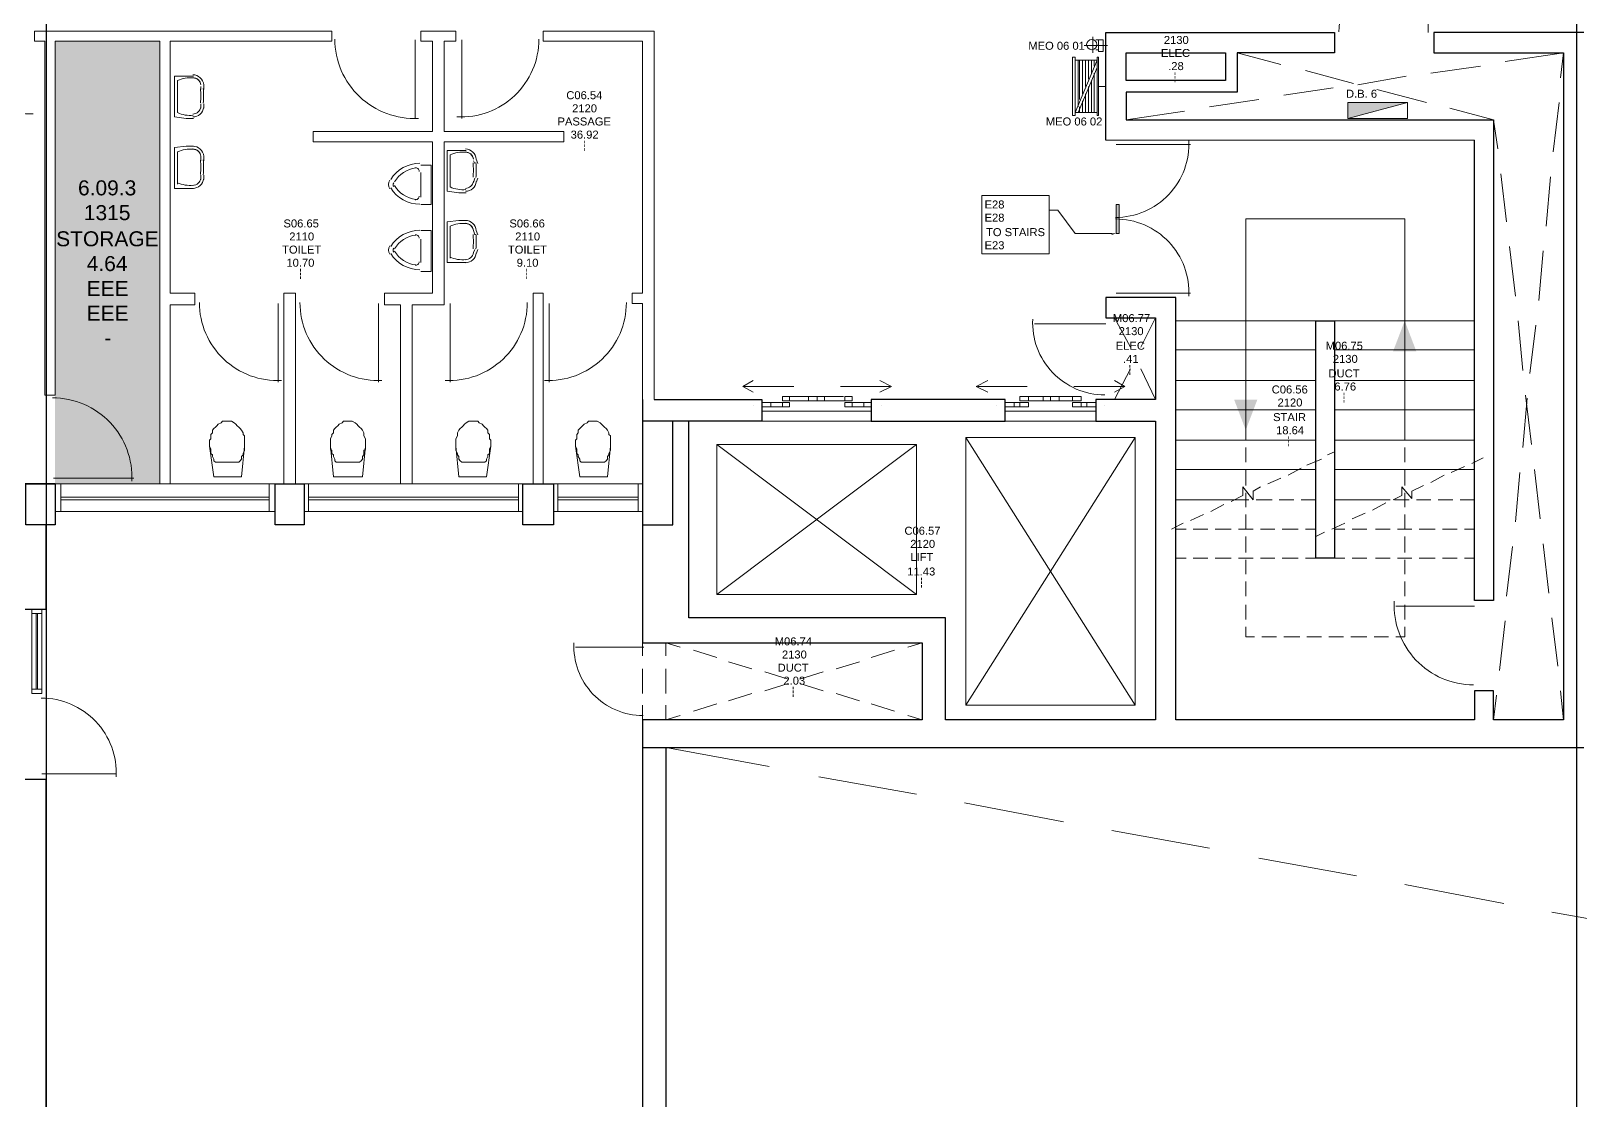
# Model space of a CAD drawing. Header units: millimetres. Extents: x -59 to 47, y 152 to 919.
# Drawn here: x -8.2 to 7.49, y 519.47 to 530.3 of the extents above; entities that cross this region are included whole.
import ezdxf

# ---------------------------------------------------------------- set-up
doc = ezdxf.new("R2010")
doc.units = ezdxf.units.MM
for name, color, linetype in [('PDF_014406$BL', 7, 'Continuous'), ('PDF_014406$BL-SAN', 7, 'Continuous'), ('PDF_014406$DR', 7, 'Continuous'), ('PDF_014406$EQ', 7, 'Continuous'), ('PDF_014406$FI', 7, 'Continuous'), ('PDF_014406$FI-DSG', 7, 'Continuous'), ('PDF_014406$PL-STAIR', 7, 'Continuous'), ('PDF_014406$WA', 7, 'Continuous'), ('PDF_014406$WA-COL', 7, 'Continuous'), ('PDF_014406$WA-EXT', 7, 'Continuous'), ('PDF_014406$WN', 7, 'Continuous'), ('PDF_Text', 7, 'Continuous')]:
    doc.layers.add(name, color=color, linetype=linetype)
doc.layers.add('PDF_014406$HL-TMP', color=7, linetype='Continuous', true_color=0x800000)
doc.styles.add('PDF ArialMT', font='arial.ttf')

msp = doc.modelspace()

# ---------------------------------------------------------------- linework, layer by layer
for p, q in [((7.447, 490.713), (7.447, 822.726)), ((-8.047, 491.044), (-8.047, 705.072))]:
    msp.add_line(p, q)
at = {"layer": 'PDF_014406$BL', "lineweight": 9}
for points in [[(4.006, 530.076), (4.448, 529.958)], [(6.721, 529.988), (7.311, 530.076), (7.281, 529.825)], [(4.699, 529.899), (5.186, 529.766)], [(5.968, 529.87), (6.47, 529.943)], [(4.478, 529.648), (4.98, 529.722)], [(5.23, 529.752), (5.717, 529.84)], [(3.726, 529.53), (4.227, 529.604)], [(5.422, 529.707), (5.924, 529.575)], [(7.266, 529.575), (7.207, 529.073)], [(2.885, 529.398), (3.475, 529.486)], [(6.16, 529.516), (6.603, 529.398), (6.647, 529.103)], [(6.735, 528.365), (6.676, 528.852)], [(7.178, 528.822), (7.134, 528.321)], [(6.824, 527.612), (6.765, 528.114)], [(7.104, 528.07), (7.06, 527.568)], [(2.767, 527.391), (2.929, 527.096)], [(3.18, 527.391), (3.032, 527.096)], [(6.898, 526.86), (6.853, 527.362)], [(7.03, 527.317), (6.971, 526.83)], [(2.929, 526.875), (2.767, 526.565)], [(3.032, 526.875), (3.18, 526.565)], [(6.942, 526.58), (6.898, 526.078)], [(6.986, 526.108), (6.927, 526.609)], [(-0.804, 526.447), (0.303, 526.447)], [(1.66, 526.447), (2.575, 526.447)], [(-0.804, 526.344), (0.303, 526.344)], [(1.66, 526.344), (2.575, 526.344)], [(6.868, 525.827), (6.824, 525.326)], [(7.075, 525.355), (7.016, 525.857)], [(-5.732, 525.709), (-7.959, 525.709)], [(-3.223, 525.709), (-5.436, 525.709)], [(-2.014, 525.709), (-2.914, 525.709)], [(-7.959, 525.429), (-5.732, 525.429)], [(-5.436, 525.429), (-3.223, 525.429)], [(-2.914, 525.429), (-2.014, 525.429)], [(6.794, 525.075), (6.735, 524.573)], [(7.163, 524.603), (7.104, 525.104)], [(-8.195, 524.44), (-8.195, 523.585)], [(-8.092, 523.585), (-8.092, 524.44)], [(6.721, 524.322), (6.662, 523.821)], [(7.252, 523.865), (7.193, 524.352)], [(-2.014, 524.101), (-2.014, 523.968)], [(-1.778, 523.968), (-1.778, 524.101), (-1.63, 524.057)], [(0.819, 524.101), (0.672, 524.057)], [(-1.497, 524.027), (-1.261, 523.953)], [(-1.143, 523.909), (-0.907, 523.835)], [(0.185, 523.909), (-0.051, 523.835)], [(0.539, 524.027), (0.303, 523.953)], [(-2.014, 523.835), (-2.014, 523.585)], [(-1.778, 523.585), (-1.778, 523.835)], [(-0.774, 523.806), (-0.538, 523.732)], [(-0.184, 523.806), (-0.42, 523.732)], [(-0.538, 523.688), (-0.774, 523.614)], [(-0.42, 523.688), (-0.184, 523.614)], [(7.311, 523.319), (7.281, 523.614)], [(-2.014, 523.467), (-2.014, 523.319)], [(-1.63, 523.363), (-1.778, 523.319), (-1.778, 523.467)], [(-1.261, 523.481), (-1.497, 523.408)], [(-0.907, 523.585), (-1.143, 523.511)], [(-0.051, 523.585), (0.185, 523.511)], [(0.303, 523.481), (0.539, 523.408)], [(6.632, 523.57), (6.603, 523.319)], [(0.672, 523.363), (0.819, 523.319)], [(-0.73, 522.847), (-1.778, 523.039)], [(0.76, 522.567), (-0.228, 522.744)], [(2.25, 522.286), (1.247, 522.478)], [(3.726, 522.021), (2.737, 522.198)], [(5.216, 521.74), (4.227, 521.917)], [(6.706, 521.46), (5.703, 521.652)], [(8.181, 521.195), (7.193, 521.372)]]:
    msp.add_lwpolyline(points, dxfattribs=at)
at = {"layer": 'PDF_014406$BL-SAN', "lineweight": 9}
for points in [[(-6.558, 529.84), (-6.632, 529.84), (-6.75, 529.84), (-6.75, 529.427), (-6.632, 529.412), (-6.558, 529.412)], [(-6.454, 529.516), (-6.454, 529.56)], [(-6.558, 529.132), (-6.632, 529.132), (-6.75, 529.117), (-6.75, 528.704), (-6.632, 528.704), (-6.558, 528.704)], [(-3.799, 529.088), (-3.873, 529.088), (-3.991, 529.088), (-3.991, 528.675), (-3.873, 528.66), (-3.799, 528.66)], [(-4.256, 528.94), (-4.153, 528.94), (-4.153, 528.542), (-4.256, 528.542)], [(-6.454, 528.793), (-6.454, 528.837)], [(-4.256, 528.616), (-4.256, 528.866)], [(-3.696, 528.763), (-3.681, 528.807)], [(-3.799, 528.38), (-3.873, 528.38), (-3.991, 528.365), (-3.991, 527.952), (-3.873, 527.952), (-3.799, 527.952)], [(-4.256, 528.276), (-4.153, 528.276), (-4.153, 527.863), (-4.256, 527.863)], [(-4.256, 527.952), (-4.256, 528.188)], [(-3.696, 528.04), (-3.681, 528.085)], [(-6.366, 526.255), (-6.351, 526.27), (-6.336, 526.285), (-6.322, 526.299), (-6.307, 526.314), (-6.277, 526.329), (-6.263, 526.344), (-6.233, 526.344), (-6.218, 526.344), (-6.189, 526.344), (-6.174, 526.344), (-6.145, 526.329), (-6.13, 526.314), (-6.115, 526.299), (-6.1, 526.285), (-6.086, 526.27), (-6.071, 526.255), (-6.056, 526.226), (-6.056, 526.211), (-6.041, 526.196), (-6.041, 526.167), (-6.041, 526.152), (-6.041, 526.137), (-6.041, 526.108), (-6.041, 526.093), (-6.071, 525.783), (-6.351, 525.783), (-6.395, 526.093), (-6.381, 526.063), (-6.381, 526.049), (-6.381, 526.019), (-6.366, 526.004), (-6.366, 525.989), (-6.351, 525.96), (-6.351, 525.945), (-6.336, 525.93), (-6.1, 525.93), (-6.086, 525.945), (-6.071, 525.96), (-6.071, 525.989), (-6.056, 526.004), (-6.056, 526.019), (-6.041, 526.049), (-6.041, 526.063), (-6.041, 526.093)], [(-6.218, 526.344), (-6.233, 526.344), (-6.263, 526.344), (-6.277, 526.329), (-6.307, 526.314), (-6.322, 526.299), (-6.336, 526.285), (-6.351, 526.27), (-6.366, 526.255), (-6.366, 526.226), (-6.381, 526.211), (-6.381, 526.196), (-6.381, 526.167), (-6.395, 526.152), (-6.395, 526.137), (-6.395, 526.108), (-6.395, 526.093)], [(-5.141, 526.255), (-5.127, 526.27), (-5.112, 526.285), (-5.097, 526.299), (-5.082, 526.314), (-5.053, 526.329), (-5.038, 526.344), (-5.009, 526.344), (-4.994, 526.344), (-4.964, 526.344), (-4.95, 526.344), (-4.92, 526.329), (-4.905, 526.314), (-4.891, 526.299), (-4.876, 526.285), (-4.861, 526.27), (-4.846, 526.255), (-4.832, 526.226), (-4.832, 526.211), (-4.832, 526.196), (-4.817, 526.167), (-4.817, 526.152), (-4.817, 526.137), (-4.817, 526.108), (-4.817, 526.093), (-4.846, 525.783), (-5.141, 525.783), (-5.171, 526.093), (-5.171, 526.063), (-5.156, 526.049), (-5.156, 526.019), (-5.141, 526.004), (-5.141, 525.989), (-5.127, 525.96), (-5.127, 525.945), (-5.112, 525.93), (-4.876, 525.93), (-4.861, 525.945), (-4.846, 525.96), (-4.846, 525.989), (-4.832, 526.004), (-4.832, 526.019), (-4.832, 526.049), (-4.817, 526.063), (-4.817, 526.093)], [(-4.994, 526.344), (-5.009, 526.344), (-5.038, 526.344), (-5.053, 526.329), (-5.082, 526.314), (-5.097, 526.299), (-5.112, 526.285), (-5.127, 526.27), (-5.141, 526.255), (-5.141, 526.226), (-5.156, 526.211), (-5.156, 526.196), (-5.171, 526.167), (-5.171, 526.152), (-5.171, 526.137), (-5.171, 526.108), (-5.171, 526.093)], [(-3.873, 526.255), (-3.858, 526.27), (-3.843, 526.285), (-3.828, 526.299), (-3.814, 526.314), (-3.799, 526.329), (-3.769, 526.344), (-3.755, 526.344), (-3.725, 526.344), (-3.71, 526.344), (-3.681, 526.344), (-3.666, 526.329), (-3.637, 526.314), (-3.622, 526.299), (-3.607, 526.285), (-3.592, 526.27), (-3.578, 526.255), (-3.578, 526.226), (-3.563, 526.211), (-3.563, 526.196), (-3.563, 526.167), (-3.548, 526.152), (-3.548, 526.137), (-3.548, 526.108), (-3.548, 526.093), (-3.592, 525.783), (-3.873, 525.783), (-3.902, 526.093), (-3.902, 526.063), (-3.902, 526.049), (-3.887, 526.019), (-3.887, 526.004), (-3.873, 525.989), (-3.873, 525.96), (-3.858, 525.945), (-3.843, 525.93), (-3.607, 525.93), (-3.592, 525.945), (-3.592, 525.96), (-3.578, 525.989), (-3.578, 526.004), (-3.563, 526.019), (-3.563, 526.049), (-3.563, 526.063), (-3.548, 526.093)], [(-3.725, 526.344), (-3.755, 526.344), (-3.769, 526.344), (-3.799, 526.329), (-3.814, 526.314), (-3.828, 526.299), (-3.843, 526.285), (-3.858, 526.27), (-3.873, 526.255), (-3.887, 526.226), (-3.887, 526.211), (-3.887, 526.196), (-3.902, 526.167), (-3.902, 526.152), (-3.902, 526.137), (-3.902, 526.108), (-3.902, 526.093)], [(-2.663, 526.255), (-2.648, 526.27), (-2.633, 526.285), (-2.619, 526.299), (-2.604, 526.314), (-2.574, 526.329), (-2.56, 526.344), (-2.53, 526.344), (-2.515, 526.344), (-2.486, 526.344), (-2.471, 526.344), (-2.441, 526.329), (-2.427, 526.314), (-2.412, 526.299), (-2.397, 526.285), (-2.382, 526.27), (-2.368, 526.255), (-2.353, 526.226), (-2.353, 526.211), (-2.338, 526.196), (-2.338, 526.167), (-2.338, 526.152), (-2.338, 526.137), (-2.338, 526.108), (-2.338, 526.093), (-2.368, 525.783), (-2.648, 525.783), (-2.692, 526.093), (-2.678, 526.063), (-2.678, 526.049), (-2.678, 526.019), (-2.663, 526.004), (-2.663, 525.989), (-2.648, 525.96), (-2.648, 525.945), (-2.633, 525.93), (-2.397, 525.93), (-2.382, 525.945), (-2.368, 525.96), (-2.368, 525.989), (-2.353, 526.004), (-2.353, 526.019), (-2.338, 526.049), (-2.338, 526.063), (-2.338, 526.093)], [(-2.515, 526.344), (-2.53, 526.344), (-2.56, 526.344), (-2.574, 526.329), (-2.604, 526.314), (-2.619, 526.299), (-2.633, 526.285), (-2.648, 526.27), (-2.663, 526.255), (-2.663, 526.226), (-2.678, 526.211), (-2.678, 526.196), (-2.678, 526.167), (-2.692, 526.152), (-2.692, 526.137), (-2.692, 526.108), (-2.692, 526.093)]]:
    msp.add_lwpolyline(points, dxfattribs=at)
for points in [[(-6.56, 529.444, -0.131953), (-6.72, 529.471), (-6.72, 529.796, -0.130994), (-6.561, 529.824, -0.38487), (-6.484, 529.753, 0.38487), (-6.565, 529.825)], [(-6.454, 529.707), (-6.454, 529.752, 0.384837), (-6.565, 529.855)], [(-6.72, 528.748), (-6.72, 529.073, -0.130994), (-6.561, 529.101, -0.38487), (-6.484, 529.03, 0.38487), (-6.565, 529.103)], [(-6.454, 528.984), (-6.454, 529.029, 0.384837), (-6.565, 529.132)], [(-3.681, 528.955), (-3.696, 528.999, 0.384837), (-3.806, 529.103)], [(-3.801, 528.691, -0.131953), (-3.961, 528.719), (-3.961, 529.044, -0.130994), (-3.802, 529.071, -0.38487), (-3.725, 529, 0.38487), (-3.806, 529.073)], [(-3.961, 527.996), (-3.961, 528.321, -0.130994), (-3.802, 528.348, -0.38487), (-3.725, 528.277, 0.38487), (-3.806, 528.35)], [(-3.681, 528.232), (-3.696, 528.276, 0.384837), (-3.806, 528.38)]]:
    msp.add_lwpolyline(points, format="xyb", dxfattribs=at)
for points in [[(-6.487, 529.569, 0.047544), (-6.487, 529.713, -0.047544)], [(-6.565, 529.457, 0.384818), (-6.484, 529.53, -0.384818)], [(-6.487, 528.846, 0.047544), (-6.487, 528.99, -0.047544)], [(-3.728, 528.816, 0.047544), (-3.728, 528.961, -0.047544)], [(-6.565, 528.734, 0.384818), (-6.484, 528.807, -0.384818)], [(-3.806, 528.704, 0.384818), (-3.725, 528.777, -0.384818)], [(-3.728, 528.093, 0.047544), (-3.728, 528.238, -0.047544)], [(-3.806, 527.981, 0.384818), (-3.725, 528.054, -0.384818)]]:
    msp.add_lwpolyline(points, format="xyb", close=True, dxfattribs=at)
for points in [[(-6.484, 529.737), (-6.484, 529.707)], [(-6.484, 529.56), (-6.484, 529.516)], [(-6.484, 529.029), (-6.484, 528.984)], [(-3.725, 528.984), (-3.71, 528.955)], [(-6.484, 528.837), (-6.484, 528.793)], [(-3.71, 528.807), (-3.725, 528.763)], [(-3.725, 528.276), (-3.71, 528.232)], [(-3.71, 528.085), (-3.725, 528.055)]]:
    msp.add_lwpolyline(points, close=True, dxfattribs=at)
for centre, radius, start, end in [((-7.247, 529.641), 0.792, 354.5418, 5.4582), ((-6.565, 529.538), 0.111, 270.0225, 354.194), ((-7.247, 528.918), 0.792, 354.5418, 5.4582), ((-4.267, 528.611), 0.347, 90, 148.1067), ((-4.488, 528.889), 0.792, 354.5418, 5.4582), ((-6.565, 528.815), 0.111, 270.0225, 354.194), ((-4.503, 528.743), 0.0811, 148.1067, 211.8933), ((-4.267, 528.611), 0.302, 97.5256, 148.1068), ((-4.311, 528.876), 0.0369, 359.9999, 97.0591), ((-3.806, 528.785), 0.111, 270.0225, 354.194), ((-6.595, 529.049), 0.315, 246.1945, 276.2623), ((-4.267, 528.891), 0.347, 211.8933, 270), ((-4.5, 528.741), 0.0369, 148.0938, 211.9062), ((-4.267, 528.891), 0.302, 211.8932, 262.4744), ((-4.311, 528.625), 0.0369, 262.9409, 0.0001), ((-4.267, 527.932), 0.347, 90, 148.1067), ((-4.267, 527.932), 0.302, 97.5256, 148.1068), ((-4.311, 528.198), 0.0369, 359.9999, 97.0591), ((-4.488, 528.166), 0.792, 354.5418, 5.4582), ((-4.503, 528.079), 0.0811, 148.1067, 211.8933), ((-4.267, 528.227), 0.347, 211.8933, 270), ((-4.5, 528.077), 0.0369, 148.0938, 211.9062), ((-4.267, 528.227), 0.302, 211.8932, 262.4744), ((-3.836, 528.296), 0.315, 246.1945, 276.2623), ((-3.806, 528.062), 0.111, 270.0225, 354.194), ((-4.311, 527.961), 0.0369, 262.9409, 0.0001)]:
    msp.add_arc(centre, radius, start, end, dxfattribs=at)
at = {"layer": 'PDF_014406$DR', "lineweight": 0}
for points in [[(5.939, 530.283), (5.939, 531.168), (5.939, 530.283)], [(-4.315, 530.209), (-4.315, 529.412), (-4.315, 530.209)], [(-3.843, 530.209), (-3.843, 529.412), (-3.843, 530.209)], [(2.781, 529.147), (3.534, 529.147), (2.781, 529.147)], [(-5.702, 527.539), (-5.702, 526.742), (-5.702, 527.539)], [(-4.684, 527.539), (-4.684, 526.742), (-4.684, 527.539)], [(-3.961, 527.539), (-3.961, 526.742), (-3.961, 527.539)], [(-2.958, 527.539), (-2.958, 526.742), (-2.958, 527.539)], [(2.781, 527.642), (3.534, 527.642), (2.781, 527.642)], [(2.678, 527.332), (1.955, 527.332), (2.678, 527.332)], [(-0.996, 526.698), (-0.892, 526.757)], [(0.391, 526.639), (0.509, 526.698), (0.391, 526.757)], [(1.483, 526.639), (1.365, 526.698), (1.483, 526.757)], [(2.87, 526.698), (2.767, 526.757)], [(-0.892, 526.639), (-0.996, 526.698), (-0.479, 526.698)], [(-0.524, 526.594), (-0.332, 526.594)], [(0.022, 526.594), (-0.169, 526.594)], [(0.495, 526.698), (-0.007, 526.698)], [(1.38, 526.698), (1.881, 526.698)], [(1.896, 526.594), (2.044, 526.594)], [(2.339, 526.594), (2.206, 526.594)], [(2.767, 526.639), (2.87, 526.698), (2.353, 526.698)], [(-0.892, 526.506), (-0.892, 526.506)], [(-0.597, 526.535), (-0.715, 526.535)], [(-0.715, 526.491), (-0.597, 526.491)], [(-0.332, 526.55), (-0.524, 526.55)], [(-0.169, 526.55), (0.037, 526.55)], [(0.111, 526.535), (0.229, 526.535)], [(0.229, 526.491), (0.111, 526.491)], [(0.406, 526.506), (0.406, 526.506)], [(1.572, 526.506), (1.572, 526.506)], [(1.808, 526.535), (1.749, 526.535)], [(1.749, 526.491), (1.808, 526.491)], [(2.044, 526.55), (1.896, 526.55)], [(2.206, 526.55), (2.339, 526.55)], [(2.427, 526.535), (2.486, 526.535)], [(2.486, 526.491), (2.427, 526.491)], [(2.663, 526.506), (2.663, 526.506)], [(-7.974, 525.768), (-7.163, 525.768), (-7.974, 525.768)], [(6.411, 524.47), (5.614, 524.47), (6.411, 524.47)], [(-1.999, 524.057), (-2.692, 524.057), (-1.999, 524.057)], [(-8.092, 522.773), (-7.34, 522.773), (-8.092, 522.773)]]:
    msp.add_lwpolyline(points, dxfattribs=at)
msp.add_lwpolyline([(-9.78, 529.46, 0.429403), (-8.981, 530.219, 0.429403), (-8.182, 529.46)], format="xyb", dxfattribs=at)
for points in [[(-0.597, 526.55), (-0.524, 526.55), (-0.524, 526.594), (-0.597, 526.594)], [(-0.332, 526.55), (-0.243, 526.55), (-0.243, 526.594), (-0.332, 526.594)], [(-0.169, 526.55), (-0.243, 526.55), (-0.243, 526.594), (-0.169, 526.594)], [(0.111, 526.55), (0.037, 526.55), (0.037, 526.594), (0.111, 526.594)], [(1.808, 526.55), (1.896, 526.55), (1.896, 526.594), (1.808, 526.594)], [(2.044, 526.55), (2.117, 526.55), (2.117, 526.594), (2.044, 526.594)], [(2.206, 526.55), (2.117, 526.55), (2.117, 526.594), (2.206, 526.594)], [(2.427, 526.55), (2.339, 526.55), (2.339, 526.594), (2.427, 526.594)], [(-0.804, 526.491), (-0.715, 526.491), (-0.715, 526.535), (-0.804, 526.535)], [(-0.597, 526.491), (-0.524, 526.491), (-0.524, 526.535), (-0.597, 526.535)], [(0.111, 526.491), (0.037, 526.491), (0.037, 526.535), (0.111, 526.535)], [(0.303, 526.491), (0.229, 526.491), (0.229, 526.535), (0.303, 526.535)], [(1.66, 526.491), (1.749, 526.491), (1.749, 526.535), (1.66, 526.535)], [(1.808, 526.491), (1.896, 526.491), (1.896, 526.535), (1.808, 526.535)], [(2.427, 526.491), (2.339, 526.491), (2.339, 526.535), (2.427, 526.535)], [(2.575, 526.491), (2.486, 526.491), (2.486, 526.535), (2.575, 526.535)]]:
    msp.add_lwpolyline(points, close=True, dxfattribs=at)
for centre, radius, start, end in [((5.931, 530.29), 0.893, 87.0438, 180.0001), ((-4.323, 530.216), 0.804, 180.0001, 272.9558), ((-3.85, 530.216), 0.789, 267.0449, 0.0002), ((2.774, 529.154), 0.745, 270.0001, 2.9562), ((2.774, 527.649), 0.745, 357.0438, 89.9999), ((-5.709, 527.546), 0.789, 179.9998, 272.9551), ((-4.691, 527.546), 0.789, 179.9998, 272.9551), ((-3.968, 527.546), 0.789, 267.0449, 0.0002), ((-2.965, 527.546), 0.789, 267.0449, 0.0002), ((2.667, 527.342), 0.73, 177.0447, 270), ((-7.985, 525.778), 0.804, 357.0447, 90), ((6.4, 524.479), 0.804, 177.0447, 270), ((-2.006, 524.064), 0.701, 177.0446, 270.0006), ((-8.099, 522.781), 0.76, 357.0441, 90)]:
    msp.add_arc(centre, radius, start, end, dxfattribs=at)
at = {"layer": 'PDF_014406$EQ', "lineweight": 9}
for points in [[(5.127, 529.412), (5.732, 529.575)], [(0.76, 526.108), (-1.261, 524.588)], [(-1.261, 526.108), (0.76, 524.588)], [(1.262, 526.181), (2.973, 523.467)], [(2.973, 526.181), (1.262, 523.467)]]:
    msp.add_lwpolyline(points, dxfattribs=at)
for points in [[(5.732, 529.575), (5.127, 529.575), (5.127, 529.412), (5.732, 529.412)], [(-1.261, 526.108), (0.76, 526.108), (0.76, 524.588), (-1.261, 524.588)], [(1.262, 523.467), (2.973, 523.467), (2.973, 526.181), (1.262, 526.181)]]:
    msp.add_lwpolyline(points, close=True, dxfattribs=at)
at = {"layer": 'PDF_014406$EQ', "transparency": 33554559}
msp.add_solid([(5.127, 529.575), (5.732, 529.575), (5.127, 529.412)], dxfattribs=at)
at = {"layer": 'PDF_014406$FI', "lineweight": 9}
for points in [[(2.545, 530.239), (2.545, 530.076)], [(2.604, 530.209), (2.575, 530.209)], [(2.693, 530.15), (2.457, 530.15)], [(2.604, 530.106), (2.575, 530.106)], [(2.59, 529.471), (2.368, 529.471), (2.368, 530.003), (2.59, 530.003), (2.368, 529.471)], [(2.398, 530.003), (2.398, 529.53)], [(2.59, 529.929), (2.398, 529.471)], [(2.412, 529.604), (2.412, 530.003)], [(2.442, 530.003), (2.442, 529.663)], [(2.471, 529.737), (2.471, 530.003)], [(2.501, 530.003), (2.501, 529.811)], [(2.531, 529.87), (2.531, 530.003)], [(2.56, 530.003), (2.56, 529.943)], [(2.501, 529.737), (2.501, 529.471)], [(2.531, 529.471), (2.531, 529.796)], [(2.56, 529.87), (2.56, 529.471)], [(2.604, 529.737), (2.678, 529.737)], [(2.442, 529.589), (2.442, 529.471)], [(2.471, 529.471), (2.471, 529.663)], [(2.412, 529.471), (2.412, 529.53)]]:
    msp.add_lwpolyline(points, dxfattribs=at)
for points in [[(2.649, 530.209), (2.649, 530.091), (2.604, 530.091), (2.604, 530.209)], [(2.339, 530.032), (2.368, 530.032), (2.368, 529.442), (2.339, 529.442)], [(2.604, 530.032), (2.604, 529.442), (2.59, 529.442), (2.59, 529.471), (2.59, 530.003), (2.59, 530.032)]]:
    msp.add_lwpolyline(points, close=True, dxfattribs=at)
msp.add_circle((2.535, 530.16), 0.0516, dxfattribs=at)
at = {"layer": 'PDF_014406$FI-DSG', "lineweight": 9}
for points in [[(1.424, 528.63), (2.103, 528.63), (2.103, 528.04), (1.424, 528.04)], [(2.781, 528.247), (2.781, 528.542), (2.811, 528.542), (2.811, 528.247)]]:
    msp.add_lwpolyline(points, close=True, dxfattribs=at)
msp.add_lwpolyline([(2.737, 528.247), (2.368, 528.247), (2.191, 528.483), (2.103, 528.483)], dxfattribs=at)
at = {"layer": 'PDF_014406$FI-DSG', "transparency": 33554559}
for points in [[(2.811, 528.542), (2.781, 528.542), (2.811, 528.247)], [(2.781, 528.542), (2.811, 528.247), (2.781, 528.247)], [(2.737, 528.247), (2.781, 528.247), (2.737, 528.232)]]:
    msp.add_solid(points, dxfattribs=at)
at = {"layer": 'PDF_014406$HL-TMP', "transparency": 33554559}
for points in [[(-6.897, 530.194), (-7.959, 530.194), (-6.897, 525.709)], [(-7.959, 530.194), (-6.897, 525.709), (-7.959, 525.709)]]:
    msp.add_solid(points, dxfattribs=at)
at = {"layer": 'PDF_014406$PL-STAIR', "lineweight": 9}
for points in [[(2.678, 529.191), (6.411, 529.191)], [(4.094, 526.152), (4.094, 526.255), (4.094, 527.362), (4.094, 528.394), (5.703, 528.394), (5.703, 527.362), (5.703, 526.255), (5.703, 526.152)], [(3.386, 527.362), (4.803, 527.362)], [(4.994, 527.362), (6.411, 527.362)], [(3.386, 527.067), (4.803, 527.067)], [(4.994, 527.067), (6.411, 527.067)], [(3.386, 526.757), (4.803, 526.757)], [(4.994, 526.757), (6.411, 526.757)], [(3.386, 526.462), (4.803, 526.462)], [(4.994, 526.462), (6.411, 526.462)], [(3.386, 526.152), (4.803, 526.152)], [(4.994, 526.152), (6.411, 526.152)], [(4.094, 526.078), (4.094, 525.93)], [(4.862, 525.96), (4.714, 525.901)], [(4.994, 526.034), (4.921, 526.004)], [(5.703, 525.93), (5.703, 526.078)], [(6.499, 525.975), (6.381, 525.916)], [(3.386, 525.857), (4.626, 525.857), (4.803, 525.857)], [(4.094, 525.857), (4.094, 525.694)], [(4.655, 525.871), (4.522, 525.798)], [(4.994, 525.857), (6.234, 525.857), (6.411, 525.857)], [(5.703, 525.694), (5.703, 525.857)], [(6.101, 525.798), (5.968, 525.724)], [(6.307, 525.886), (6.175, 525.827)], [(4.242, 525.68), (4.168, 525.635), (4.168, 525.547), (4.065, 525.68), (4.065, 525.591), (3.947, 525.532)], [(4.448, 525.768), (4.316, 525.709)], [(5.894, 525.694), (5.776, 525.635), (5.776, 525.562), (5.673, 525.68), (5.673, 525.591), (5.585, 525.547)], [(3.386, 525.547), (3.991, 525.547), (4.124, 525.547)], [(3.873, 525.503), (3.74, 525.429)], [(4.094, 525.621), (4.094, 525.473)], [(4.198, 525.547), (4.36, 525.547)], [(4.434, 525.547), (4.581, 525.547)], [(4.655, 525.547), (4.803, 525.547)], [(5.555, 525.547), (4.994, 525.547)], [(5.511, 525.517), (5.378, 525.444)], [(5.599, 525.547), (5.747, 525.547)], [(5.703, 525.473), (5.703, 525.621)], [(5.821, 525.547), (5.968, 525.547)], [(6.042, 525.547), (6.189, 525.547)], [(6.263, 525.547), (6.411, 525.547)], [(3.667, 525.399), (3.534, 525.34)], [(4.094, 525.399), (4.094, 525.252)], [(5.304, 525.414), (5.171, 525.355)], [(5.703, 525.252), (5.703, 525.399)], [(3.46, 525.311), (3.342, 525.252)], [(3.386, 525.252), (3.49, 525.252)], [(3.563, 525.252), (3.711, 525.252)], [(3.785, 525.252), (3.947, 525.252)], [(4.021, 525.252), (4.168, 525.252)], [(4.094, 525.178), (4.094, 525.016)], [(4.242, 525.252), (4.389, 525.252)], [(4.463, 525.252), (4.626, 525.252)], [(4.699, 525.252), (4.803, 525.252)], [(4.891, 525.222), (4.803, 525.178)], [(5.098, 525.311), (4.965, 525.252)], [(4.994, 525.252), (5.098, 525.252)], [(5.171, 525.252), (5.319, 525.252)], [(5.407, 525.252), (5.555, 525.252)], [(5.629, 525.252), (5.776, 525.252)], [(5.703, 525.016), (5.703, 525.178)], [(5.85, 525.252), (6.012, 525.252)], [(6.086, 525.252), (6.234, 525.252)], [(6.307, 525.252), (6.411, 525.252)], [(3.386, 524.957), (3.49, 524.957)], [(3.563, 524.957), (3.711, 524.957)], [(3.785, 524.957), (3.947, 524.957)], [(4.021, 524.957), (4.168, 524.957)], [(4.094, 524.942), (4.094, 524.794)], [(4.242, 524.957), (4.389, 524.957)], [(4.463, 524.957), (4.626, 524.957)], [(4.699, 524.957), (4.803, 524.957)], [(4.994, 524.957), (5.098, 524.957)], [(5.171, 524.957), (5.319, 524.957)], [(5.407, 524.957), (5.555, 524.957)], [(5.629, 524.957), (5.776, 524.957)], [(5.703, 524.794), (5.703, 524.942)], [(5.85, 524.957), (6.012, 524.957)], [(6.086, 524.957), (6.234, 524.957)], [(6.307, 524.957), (6.411, 524.957)], [(4.094, 524.721), (4.094, 524.573)], [(5.703, 524.573), (5.703, 524.721)], [(4.094, 524.485), (4.094, 524.337)], [(5.703, 524.337), (5.703, 524.485)], [(4.094, 524.263), (4.094, 524.16), (4.183, 524.16)], [(5.614, 524.16), (5.703, 524.16), (5.703, 524.263)], [(4.257, 524.16), (4.404, 524.16)], [(4.478, 524.16), (4.64, 524.16)], [(4.714, 524.16), (4.862, 524.16)], [(4.935, 524.16), (5.083, 524.16)], [(5.157, 524.16), (5.319, 524.16)], [(5.393, 524.16), (5.54, 524.16)]]:
    msp.add_lwpolyline(points, dxfattribs=at)
at = {"layer": 'PDF_014406$PL-STAIR', "transparency": 33554559}
for points in [[(5.821, 527.052), (5.703, 527.362), (5.585, 527.052)], [(3.976, 526.565), (4.094, 526.255), (4.212, 526.565)]]:
    msp.add_solid(points, dxfattribs=at)
at = {"layer": 'PDF_014406$WA', "lineweight": 20}
for points in [[(-6.794, 525.709), (-6.794, 527.524), (-6.543, 527.524), (-6.543, 527.642), (-6.794, 527.642), (-6.794, 530.194), (-5.156, 530.194), (-5.156, 530.298), (-6.897, 530.298), (-8.166, 530.298), (-8.166, 530.194), (-8.063, 530.194), (-8.063, 526.609), (-7.959, 526.609), (-7.959, 530.194), (-6.897, 530.194), (-6.897, 525.709)], [(-4.463, 525.709), (-4.463, 527.524), (-4.625, 527.524), (-4.625, 527.642), (-4.138, 527.642), (-4.138, 529.176), (-5.348, 529.176), (-5.348, 529.28), (-4.138, 529.28), (-4.138, 530.194), (-4.256, 530.194), (-4.256, 530.298), (-3.902, 530.298), (-3.902, 530.194), (-4.02, 530.194), (-4.02, 529.28), (-2.81, 529.28), (-2.81, 529.176), (-4.02, 529.176), (-4.02, 527.524), (-4.345, 527.524), (-4.345, 525.709)], [(-2.014, 526.565), (-2.014, 527.539), (-2.117, 527.539), (-2.117, 527.642), (-2.014, 527.642), (-2.014, 530.194), (-3.017, 530.194), (-3.017, 530.298), (-1.896, 530.298), (-1.896, 526.565)], [(-5.525, 525.709), (-5.525, 527.642), (-5.643, 527.642), (-5.643, 525.709)], [(-3.12, 525.709), (-3.12, 527.642), (-3.017, 527.642), (-3.017, 525.709)]]:
    msp.add_lwpolyline(points, dxfattribs=at)
at = {"layer": 'PDF_014406$WA-COL', "lineweight": 25}
for points in [[(-1.704, 526.344), (-2.014, 526.344), (-2.014, 525.296), (-1.704, 525.296)], [(-8.254, 525.709), (-7.959, 525.709), (-7.959, 525.296), (-8.254, 525.296)], [(-5.732, 525.709), (-5.436, 525.709), (-5.436, 525.296), (-5.732, 525.296)], [(-3.223, 525.709), (-2.914, 525.709), (-2.914, 525.296), (-3.223, 525.296)]]:
    msp.add_lwpolyline(points, close=True, dxfattribs=at)
at = {"layer": 'PDF_014406$WA-EXT', "lineweight": 25}
for points in [[(7.517, 530.283), (5.998, 530.283), (5.998, 530.076), (7.311, 530.076), (7.311, 523.319), (6.603, 523.319), (6.603, 523.614), (6.411, 523.614), (6.411, 523.319), (3.386, 523.319), (3.386, 527.598), (2.678, 527.598), (2.678, 527.391), (3.18, 527.391), (3.18, 526.565), (2.575, 526.565), (2.575, 526.344), (3.18, 526.344), (3.18, 524.883)], [(2.678, 529.191), (2.678, 530.283), (2.885, 530.283), (4.994, 530.283), (4.994, 530.076), (4.006, 530.076), (4.006, 529.678), (2.885, 529.678), (2.885, 529.398), (6.603, 529.398), (6.603, 524.529), (6.411, 524.529), (6.411, 529.191)], [(-2.014, 526.565), (-2.014, 524.101), (0.819, 524.101), (0.819, 523.319), (-2.014, 523.319), (-2.014, 523.039), (7.517, 523.039)], [(-1.896, 526.565), (-0.804, 526.565), (-0.804, 526.344), (-2.014, 526.344)], [(3.18, 525.296), (3.18, 523.319), (1.055, 523.319), (1.055, 524.352), (-1.542, 524.352), (-1.542, 526.344)], [(-7.959, 525.709), (-8.609, 525.709), (-8.609, 525.429), (-8.328, 525.429), (-8.328, 524.44), (-8.048, 524.44), (-8.048, 525.296)], [(-2.014, 523.039), (-2.014, 516.783)], [(-1.778, 523.039), (-1.778, 516.783)]]:
    msp.add_lwpolyline(points, dxfattribs=at)
for points in [[(3.888, 529.796), (2.885, 529.796), (2.885, 530.076), (3.888, 530.076)], [(4.994, 527.362), (4.994, 525.267), (4.994, 524.957), (4.803, 524.957), (4.803, 525.93), (4.803, 527.362)], [(1.66, 526.344), (1.66, 526.565), (0.303, 526.565), (0.303, 526.344)], [(-8.048, 522.714), (-8.328, 522.714), (-8.328, 516.296), (-8.048, 516.296)]]:
    msp.add_lwpolyline(points, close=True, dxfattribs=at)
at = {"layer": 'PDF_014406$WN', "lineweight": 0}
for points in [[(-7.959, 525.709), (-7.959, 525.429)], [(-7.9, 525.709), (-7.9, 525.429)], [(-5.791, 525.429), (-5.791, 525.709)], [(-5.732, 525.429), (-5.732, 525.709)], [(-5.436, 525.709), (-5.436, 525.429)], [(-5.392, 525.709), (-5.392, 525.429)], [(-3.268, 525.429), (-3.268, 525.709)], [(-3.223, 525.429), (-3.223, 525.709)], [(-2.914, 525.709), (-2.914, 525.429)], [(-2.869, 525.709), (-2.869, 525.429)], [(-2.058, 525.429), (-2.058, 525.709)], [(-2.014, 525.429), (-2.014, 525.709)], [(-7.9, 525.576), (-5.791, 525.576)], [(-7.9, 525.547), (-5.791, 525.547)], [(-5.392, 525.576), (-3.268, 525.576)], [(-5.392, 525.547), (-3.268, 525.547)], [(-2.869, 525.576), (-2.058, 525.576)], [(-2.869, 525.547), (-2.058, 525.547)], [(-8.092, 524.44), (-8.195, 524.44)], [(-8.092, 524.396), (-8.195, 524.396)], [(-8.151, 523.629), (-8.151, 524.396)], [(-8.136, 523.629), (-8.136, 524.396)], [(-8.195, 523.629), (-8.092, 523.629)], [(-8.195, 523.585), (-8.092, 523.585)]]:
    msp.add_lwpolyline(points, dxfattribs=at)

# ---------------------------------------------------------------- texts
at = {"layer": 'PDF_Text', "attachment_point": 4, "style": 'PDF ArialMT'}
for s, insert, char_height in [('MEO 06 01', (1.893, 530.148), 0.081), ('2130', (3.265, 530.207), 0.081), ('ELEC', (3.235, 530.075), 0.081), ('.28', (3.309, 529.942), 0.081), ('C06.54', (-2.784, 529.647), 0.081), ('D.B. 6', (5.109, 529.662), 0.081), ('PASSAGE', (-2.873, 529.381), 0.081), ('2120', (-2.725, 529.514), 0.081), ('MEO 06 02', (2.07, 529.381), 0.081), ('36.92', (-2.74, 529.248), 0.081), ('6.09.3', (-7.727, 528.708), 0.1519), ('1315', (-7.668, 528.457), 0.1519), ('E28', (1.45, 528.54), 0.081), ('S06.65', (-5.647, 528.348), 0.081), ('S06.66', (-3.36, 528.348), 0.081), ('E28', (1.45, 528.407), 0.081), ('TO STAIRS', (1.465, 528.26), 0.081), ('STORAGE', (-7.948, 528.192), 0.1519), ('2110', (-5.588, 528.216), 0.081), ('2110', (-3.301, 528.216), 0.081), ('E23', (1.45, 528.127), 0.081), ('4.64', (-7.639, 527.941), 0.1519), ('TOILET', (-5.661, 528.083), 0.081), ('10.70', (-5.617, 527.95), 0.081), ('TOILET', (-3.375, 528.083), 0.081), ('9.10', (-3.286, 527.95), 0.081), ('EEE', (-7.639, 527.69), 0.1519), ('EEE', (-7.639, 527.439), 0.1519), ('M06.77', (2.749, 527.389), 0.081), ('2130', (2.808, 527.257), 0.081), ('-', (-7.461, 527.189), 0.152), ('ELEC', (2.778, 527.109), 0.081), ('M06.75', (4.903, 527.109), 0.081), ('.41', (2.852, 526.976), 0.081), ('2130', (4.976, 526.976), 0.081), ('DUCT', (4.932, 526.829), 0.081), ('6.76', (4.991, 526.696), 0.081), ('C06.56', (4.357, 526.666), 0.081), ('2120', (4.416, 526.534), 0.081), ('STAIR', (4.371, 526.386), 0.081), ('18.64', (4.401, 526.253), 0.081), ('C06.57', (0.639, 525.235), 0.081), ('2120', (0.698, 525.102), 0.081), ('LIFT', (0.698, 524.97), 0.081), ('11.43', (0.668, 524.822), 0.081), ('M06.74', (-0.674, 524.114), 0.081), ('2130', (-0.601, 523.981), 0.081), ('DUCT', (-0.645, 523.848), 0.081), ('2.03', (-0.586, 523.716), 0.081)]:
    msp.add_mtext(s, dxfattribs=dict(at, insert=insert, char_height=char_height))
at = {"layer": 'PDF_Text', "char_height": 0.081, "attachment_point": 4, "rotation": 270, "style": 'PDF ArialMT'}
for insert in [(3.387, 529.886), (-2.589, 529.192), (-5.466, 527.894), (-3.179, 527.894), (2.93, 526.92), (5.098, 526.64), (4.538, 526.197), (0.82, 524.766), (-0.479, 523.66)]:
    msp.add_mtext('---', dxfattribs=dict(at, insert=insert))

doc.saveas('drawing.dxf')
